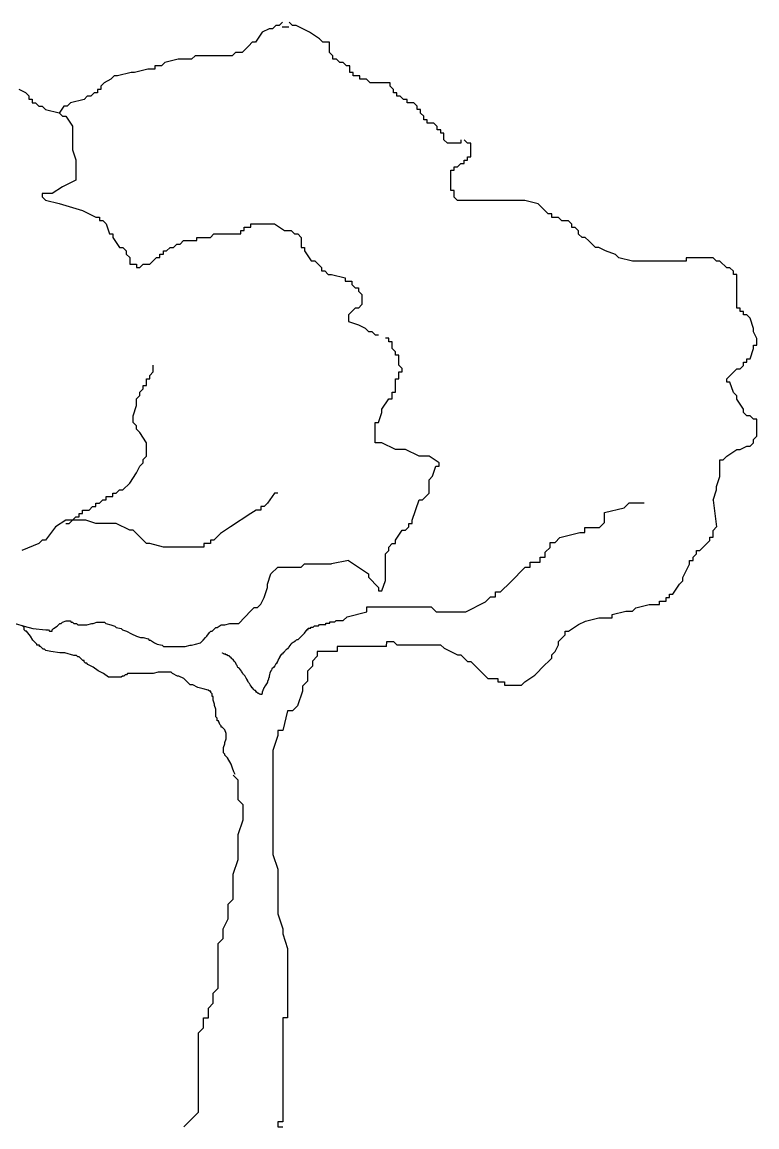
# Model space of a CAD drawing. Extents: x -2.31 to 3.75, y 0 to 4.83.
# Drawn here: x 0.533 to 3.751, y -0.002 to 4.835 of the extents above; entities that cross this region are included whole.
import ezdxf

# ---------------------------------------------------------------- set-up
doc = ezdxf.new("R2010")
doc.units = 0
doc.header["$MEASUREMENT"] = 0
doc.layers.add('P-ARVORE', color=2, linetype='CONTINUOUS')

msp = doc.modelspace()

# ---------------------------------------------------------------- linework, layer by layer
at = {"layer": 'P-ARVORE'}
for p, q in [((1.5849, 4.7906), (1.5553, 4.7464)), ((1.6145, 4.8054), (1.5849, 4.7906)), ((1.6293, 4.8054), (1.6145, 4.8054)), ((1.6437, 4.82), (1.6293, 4.8054)), ((1.6585, 4.82), (1.6437, 4.82)), ((1.6733, 4.8348), (1.6585, 4.82)), ((1.7007, 4.8131), (1.6711, 4.8131)), ((1.7176, 4.82), (1.7028, 4.8348)), ((1.7324, 4.82), (1.7176, 4.82)), ((1.7912, 4.7906), (1.7324, 4.82)), ((1.8356, 4.7612), (1.7912, 4.7906)), ((1.5405, 4.7464), (1.5261, 4.7316)), ((1.5553, 4.7464), (1.5405, 4.7464)), ((1.85, 4.7464), (1.8356, 4.7612)), ((1.8796, 4.7464), (1.85, 4.7464)), ((1.8796, 4.7022), (1.8796, 4.7464)), ((1.4669, 4.7022), (1.4521, 4.6873)), ((1.4965, 4.7022), (1.4669, 4.7022)), ((1.5113, 4.717), (1.4965, 4.7022)), ((1.5261, 4.7316), (1.5113, 4.717)), ((1.8944, 4.6873), (1.8796, 4.7022)), ((1.1575, 4.6579), (1.1427, 4.6434)), ((1.2166, 4.6728), (1.1575, 4.6579)), ((1.2754, 4.6728), (1.2166, 4.6728)), ((1.2902, 4.6873), (1.2754, 4.6728)), ((1.4521, 4.6873), (1.2902, 4.6873)), ((1.8944, 4.6728), (1.8944, 4.6873)), ((1.9091, 4.6728), (1.8944, 4.6728)), ((1.9239, 4.6579), (1.9091, 4.6728)), ((1.9387, 4.6579), (1.9239, 4.6579)), ((1.9535, 4.6434), (1.9387, 4.6579)), ((0.9364, 4.5992), (0.9216, 4.5843)), ((0.9512, 4.5992), (0.9364, 4.5992)), ((1.0103, 4.6137), (0.9512, 4.5992)), ((1.0247, 4.6137), (1.0103, 4.6137)), ((1.0839, 4.6285), (1.0247, 4.6137)), ((1.1135, 4.6285), (1.0839, 4.6285)), ((1.1135, 4.6434), (1.1135, 4.6285)), ((1.1427, 4.6434), (1.1135, 4.6434)), ((1.9679, 4.6434), (1.9535, 4.6434)), ((1.9679, 4.6137), (1.9679, 4.6434)), ((1.9827, 4.6137), (1.9679, 4.6137)), ((1.9827, 4.5992), (1.9827, 4.6137)), ((2.0123, 4.5992), (1.9827, 4.5992)), ((2.0123, 4.5843), (2.0123, 4.5992)), ((0.8924, 4.5695), (0.8776, 4.5549)), ((0.8776, 4.5549), (0.8776, 4.5401)), ((0.9216, 4.5843), (0.8924, 4.5695)), ((2.0419, 4.5843), (2.0123, 4.5843)), ((2.0567, 4.5695), (2.0419, 4.5843)), ((2.145, 4.5695), (2.0567, 4.5695)), ((2.145, 4.5549), (2.145, 4.5695)), ((2.1598, 4.5401), (2.145, 4.5549)), ((0.5177, 4.5409), (0.5469, 4.5261)), ((0.5469, 4.5261), (0.5617, 4.5115)), ((0.5617, 4.5115), (0.5617, 4.4967)), ((0.8184, 4.5107), (0.804, 4.4959)), ((0.8332, 4.5107), (0.8184, 4.5107)), ((0.848, 4.5253), (0.8332, 4.5107)), ((0.8628, 4.5253), (0.848, 4.5253)), ((0.8628, 4.5401), (0.8628, 4.5253)), ((0.8776, 4.5401), (0.8628, 4.5401)), ((2.1598, 4.5253), (2.1598, 4.5401)), ((2.1742, 4.5253), (2.1598, 4.5253)), ((2.1742, 4.5107), (2.1742, 4.5253)), ((2.189, 4.5107), (2.1742, 4.5107)), ((2.2038, 4.4959), (2.189, 4.5107)), ((0.5617, 4.4967), (0.5765, 4.4967)), ((0.5765, 4.4967), (0.5765, 4.4819)), ((0.5765, 4.4819), (0.5913, 4.4819)), ((0.5913, 4.4819), (0.606, 4.4673)), ((0.606, 4.4673), (0.6208, 4.4673)), ((0.6208, 4.4673), (0.6352, 4.4525)), ((0.6352, 4.4525), (0.6944, 4.4376)), ((0.7153, 4.4665), (0.6955, 4.4366)), ((0.7301, 4.4665), (0.7153, 4.4665)), ((0.7448, 4.481), (0.7301, 4.4665)), ((0.804, 4.4959), (0.7448, 4.481)), ((2.2186, 4.4959), (2.2038, 4.4959)), ((2.2186, 4.481), (2.2186, 4.4959)), ((2.2482, 4.481), (2.2186, 4.481)), ((2.263, 4.4665), (2.2482, 4.481)), ((2.263, 4.4517), (2.263, 4.4665)), ((2.2774, 4.4517), (2.263, 4.4517)), ((2.2774, 4.4368), (2.2774, 4.4517)), ((0.6944, 4.4376), (0.7092, 4.4231)), ((0.7092, 4.4231), (0.724, 4.4231)), ((0.724, 4.4231), (0.7532, 4.3789)), ((2.2922, 4.4223), (2.2774, 4.4368)), ((2.2922, 4.4074), (2.2922, 4.4223)), ((2.307, 4.4074), (2.2922, 4.4074)), ((2.307, 4.3926), (2.307, 4.4074)), ((0.7532, 4.3789), (0.7532, 4.2756)), ((2.3366, 4.3926), (2.307, 4.3926)), ((2.3514, 4.378), (2.3366, 4.3926)), ((2.3514, 4.3632), (2.3514, 4.378)), ((2.3661, 4.3632), (2.3514, 4.3632)), ((2.3661, 4.3484), (2.3661, 4.3632)), ((2.3806, 4.3484), (2.3661, 4.3484)), ((2.3806, 4.319), (2.3806, 4.3484)), ((2.3953, 4.3044), (2.3806, 4.319)), ((2.4545, 4.319), (2.4545, 4.3044)), ((2.4837, 4.3044), (2.4693, 4.319)), ((0.7532, 4.2756), (0.768, 4.2314)), ((2.4545, 4.3044), (2.3953, 4.3044)), ((2.4985, 4.3044), (2.4837, 4.3044)), ((2.4985, 4.2454), (2.4985, 4.3044)), ((0.768, 4.2314), (0.768, 4.1429)), ((2.4397, 4.2012), (2.4545, 4.216)), ((2.4545, 4.216), (2.4693, 4.216)), ((2.4693, 4.2305), (2.4837, 4.2305)), ((2.4693, 4.216), (2.4693, 4.2305)), ((2.4837, 4.2454), (2.4985, 4.2454)), ((2.4837, 4.2305), (2.4837, 4.2454)), ((2.4101, 4.1863), (2.4249, 4.1863)), ((2.4101, 4.0979), (2.4101, 4.1863)), ((2.4249, 4.2012), (2.4397, 4.2012)), ((2.4249, 4.1863), (2.4249, 4.2012)), ((0.7092, 4.1135), (0.6648, 4.0841)), ((0.768, 4.1429), (0.7092, 4.1135)), ((0.6648, 4.0841), (0.6208, 4.0841)), ((0.6208, 4.0841), (0.6208, 4.0693)), ((0.6208, 4.0693), (0.6352, 4.0545)), ((2.4249, 4.0979), (2.4101, 4.0979)), ((2.4249, 4.0685), (2.4249, 4.0979)), ((2.4397, 4.0537), (2.4249, 4.0685)), ((0.6352, 4.0545), (0.6944, 4.0399)), ((0.6944, 4.0399), (0.7976, 4.0103)), ((2.7344, 4.0537), (2.4397, 4.0537)), ((2.7932, 4.0391), (2.7344, 4.0537)), ((2.7932, 4.0391), (2.8375, 3.9949)), ((0.7976, 4.0103), (0.8563, 3.9809)), ((0.8563, 3.9809), (0.8711, 3.9809)), ((0.8711, 3.9809), (0.8711, 3.966)), ((2.8523, 3.9949), (2.8375, 3.9949)), ((2.8523, 3.98), (2.8523, 3.9949)), ((2.8819, 3.98), (2.8523, 3.98)), ((2.8963, 3.9652), (2.8819, 3.98)), ((0.8711, 3.966), (0.8859, 3.966)), ((0.8859, 3.966), (0.9007, 3.9515)), ((0.9007, 3.9515), (0.9155, 3.9073)), ((1.4901, 3.9073), (1.4901, 3.9218)), ((1.4901, 3.9218), (1.5049, 3.9218)), ((1.5049, 3.9218), (1.5049, 3.9366)), ((1.5049, 3.9366), (1.5344, 3.9366)), ((1.5344, 3.9366), (1.5344, 3.9515)), ((1.5344, 3.9515), (1.6376, 3.9515)), ((1.6376, 3.9515), (1.6816, 3.9218)), ((1.6816, 3.9218), (1.7112, 3.9218)), ((1.7112, 3.9218), (1.726, 3.9073)), ((2.9259, 3.9652), (2.8963, 3.9652)), ((2.9407, 3.9507), (2.9259, 3.9652)), ((2.9407, 3.9358), (2.9407, 3.9507)), ((2.9555, 3.9358), (2.9407, 3.9358)), ((2.9703, 3.9213), (2.9555, 3.9358)), ((2.9703, 3.9064), (2.9703, 3.9213)), ((0.9155, 3.9073), (0.9303, 3.9073)), ((0.9303, 3.9073), (0.9303, 3.8924)), ((0.9303, 3.8924), (0.9595, 3.8482)), ((1.225, 3.863), (1.2398, 3.8779)), ((1.2398, 3.8779), (1.2986, 3.8779)), ((1.2986, 3.8779), (1.2986, 3.8924)), ((1.2986, 3.8924), (1.3577, 3.8924)), ((1.3577, 3.8924), (1.3721, 3.9073)), ((1.3721, 3.9073), (1.4901, 3.9073)), ((1.726, 3.9073), (1.7408, 3.9073)), ((1.7408, 3.9073), (1.7555, 3.8924)), ((1.7555, 3.8924), (1.7555, 3.8482)), ((2.9851, 3.8916), (2.9703, 3.9064)), ((2.9995, 3.8916), (2.9851, 3.8916)), ((3.0143, 3.877), (2.9995, 3.8916)), ((3.0439, 3.8474), (3.0143, 3.877)), ((0.9595, 3.8482), (0.9743, 3.8482)), ((0.9743, 3.8482), (0.9891, 3.8336)), ((0.9891, 3.8336), (0.9891, 3.8188)), ((1.1514, 3.8188), (1.1514, 3.8336)), ((1.1514, 3.8336), (1.1658, 3.8336)), ((1.1658, 3.8336), (1.1806, 3.8482)), ((1.1806, 3.8482), (1.1954, 3.8482)), ((1.1954, 3.8482), (1.2102, 3.863)), ((1.2102, 3.863), (1.225, 3.863)), ((1.7555, 3.8482), (1.7703, 3.8482)), ((1.7703, 3.8482), (1.7703, 3.8336)), ((1.7703, 3.8336), (1.7995, 3.7894)), ((3.0587, 3.8474), (3.0439, 3.8474)), ((3.0882, 3.8328), (3.0587, 3.8474)), ((3.1322, 3.818), (3.0882, 3.8328)), ((0.9891, 3.8188), (1.0039, 3.804)), ((1.0039, 3.804), (1.0039, 3.7746)), ((1.0039, 3.7746), (1.0335, 3.7746)), ((1.0335, 3.7746), (1.0335, 3.7598)), ((1.0482, 3.7598), (1.0627, 3.7746)), ((1.0627, 3.7746), (1.0922, 3.7746)), ((1.0922, 3.7746), (1.107, 3.7894)), ((1.107, 3.7894), (1.1218, 3.804)), ((1.1218, 3.804), (1.1366, 3.804)), ((1.1366, 3.804), (1.1366, 3.8188)), ((1.1366, 3.8188), (1.1514, 3.8188)), ((1.7995, 3.7894), (1.8143, 3.7894)), ((1.8143, 3.7894), (1.8439, 3.7598)), ((3.147, 3.8031), (3.1322, 3.818)), ((3.2058, 3.7886), (3.147, 3.8031)), ((3.4417, 3.7886), (3.2058, 3.7886)), ((3.4417, 3.8031), (3.4417, 3.7886)), ((3.5596, 3.8031), (3.4417, 3.8031)), ((3.5744, 3.7886), (3.5596, 3.8031)), ((3.5892, 3.7886), (3.5744, 3.7886)), ((3.6188, 3.7589), (3.5892, 3.7886)), ((1.0335, 3.7598), (1.0482, 3.7598)), ((1.8439, 3.7598), (1.8439, 3.7452)), ((1.8439, 3.7452), (1.8587, 3.7452)), ((1.8587, 3.7452), (1.8735, 3.7304)), ((1.8735, 3.7304), (1.8879, 3.7304)), ((1.8879, 3.7304), (1.9471, 3.7155)), ((3.6332, 3.7589), (3.6188, 3.7589)), ((3.648, 3.7444), (3.6332, 3.7589)), ((3.648, 3.7295), (3.648, 3.7444)), ((3.6628, 3.7295), (3.648, 3.7295)), ((3.6628, 3.5823), (3.6628, 3.7295)), ((1.9471, 3.7155), (1.9471, 3.701)), ((1.9471, 3.701), (1.9767, 3.701)), ((1.9767, 3.701), (1.9767, 3.6861)), ((1.9767, 3.6861), (1.9911, 3.6713)), ((1.9911, 3.6713), (2.0059, 3.6713)), ((2.0059, 3.6713), (2.0059, 3.6567)), ((2.0059, 3.6567), (2.0206, 3.6419)), ((2.0206, 3.6419), (2.0206, 3.5977)), ((1.9911, 3.5829), (1.9767, 3.5683)), ((2.0059, 3.5829), (1.9911, 3.5829)), ((2.0206, 3.5977), (2.0059, 3.5829)), ((3.6776, 3.5823), (3.6628, 3.5823)), ((3.6776, 3.5675), (3.6776, 3.5823)), ((1.9767, 3.5683), (1.9619, 3.5535)), ((1.9619, 3.5535), (1.9619, 3.5241)), ((3.6924, 3.5675), (3.6776, 3.5675)), ((3.6924, 3.5526), (3.6924, 3.5675)), ((3.7072, 3.5526), (3.6924, 3.5526)), ((3.722, 3.5381), (3.7072, 3.5526)), ((3.7364, 3.4939), (3.722, 3.5381)), ((1.9619, 3.5241), (2.0059, 3.5092)), ((2.0059, 3.5092), (2.0354, 3.4947)), ((2.0354, 3.4947), (2.0502, 3.4799)), ((3.7364, 3.479), (3.7364, 3.4939)), ((2.0502, 3.4799), (2.065, 3.4799)), ((2.065, 3.4799), (2.0798, 3.465)), ((2.0798, 3.465), (2.0942, 3.465)), ((2.1386, 3.4505), (2.1238, 3.4505)), ((2.1386, 3.4356), (2.1386, 3.4505)), ((2.1534, 3.4356), (2.1386, 3.4356)), ((2.1534, 3.4062), (2.1534, 3.4356)), ((3.7512, 3.4496), (3.7364, 3.479)), ((3.7512, 3.42), (3.7512, 3.4496)), ((2.1682, 3.3914), (2.1534, 3.4062)), ((2.1682, 3.3766), (2.1682, 3.3914)), ((3.722, 3.3612), (3.7364, 3.4054)), ((3.7364, 3.42), (3.7512, 3.42)), ((3.7364, 3.4054), (3.7364, 3.42)), ((2.183, 3.3766), (2.1682, 3.3766)), ((2.183, 3.3324), (2.183, 3.3766)), ((3.6924, 3.3464), (3.7072, 3.3464)), ((3.6924, 3.3315), (3.6924, 3.3464)), ((3.7072, 3.3612), (3.722, 3.3612)), ((3.7072, 3.3464), (3.7072, 3.3612)), ((1.0922, 3.2881), (1.107, 3.303)), ((1.107, 3.303), (1.107, 3.3324)), ((2.1974, 3.3178), (2.183, 3.3324)), ((2.183, 3.2736), (2.183, 3.303)), ((2.183, 3.303), (2.1974, 3.303)), ((2.1974, 3.303), (2.1974, 3.3178)), ((3.6188, 3.2728), (3.6628, 3.317)), ((3.6628, 3.317), (3.6776, 3.317)), ((3.6776, 3.317), (3.6924, 3.3315)), ((1.0627, 3.2294), (1.0627, 3.2439)), ((1.0627, 3.2439), (1.0774, 3.2439)), ((1.0774, 3.2439), (1.0774, 3.2736)), ((1.0774, 3.2736), (1.0922, 3.2736)), ((1.0922, 3.2736), (1.0922, 3.2881)), ((2.1682, 3.2145), (2.1682, 3.2736)), ((2.1682, 3.2736), (2.183, 3.2736)), ((3.6188, 3.2579), (3.6188, 3.2728)), ((3.6332, 3.2579), (3.6188, 3.2579)), ((3.648, 3.2137), (3.6332, 3.2579)), ((1.0335, 3.1851), (1.0482, 3.1997)), ((1.0482, 3.2145), (1.0627, 3.2294)), ((1.0482, 3.1997), (1.0482, 3.2145)), ((2.1534, 3.1851), (2.1534, 3.2145)), ((2.1534, 3.2145), (2.1682, 3.2145)), ((3.6628, 3.1991), (3.648, 3.2137)), ((3.6628, 3.1843), (3.6628, 3.1991)), ((1.0187, 3.1115), (1.0335, 3.1557)), ((1.0335, 3.1557), (1.0335, 3.1851)), ((2.109, 3.1409), (2.1386, 3.1851)), ((2.1386, 3.1851), (2.1534, 3.1851)), ((3.6924, 3.1401), (3.6628, 3.1843)), ((1.0187, 3.0819), (1.0187, 3.1115)), ((2.0942, 3.0819), (2.109, 3.1261)), ((2.109, 3.1261), (2.109, 3.1409)), ((3.6924, 3.1253), (3.6924, 3.1401)), ((3.7072, 3.1107), (3.6924, 3.1253)), ((3.722, 3.1107), (3.7072, 3.1107)), ((3.7364, 3.0959), (3.722, 3.1107)), ((3.7512, 3.0959), (3.7364, 3.0959)), ((3.7512, 3.0222), (3.7512, 3.0959)), ((1.0335, 3.0673), (1.0187, 3.0819)), ((1.0335, 3.0525), (1.0335, 3.0673)), ((1.0482, 3.0376), (1.0335, 3.0525)), ((2.0798, 2.9934), (2.0798, 3.0819)), ((2.0798, 3.0819), (2.0942, 3.0819)), ((1.0774, 2.9934), (1.0482, 3.0376)), ((3.7364, 3.0074), (3.7512, 3.0222)), ((3.7364, 2.9926), (3.7364, 3.0074)), ((1.0774, 2.9346), (1.0774, 2.9934)), ((2.109, 2.9934), (2.0798, 2.9934)), ((2.1682, 2.964), (2.109, 2.9934)), ((2.2122, 2.964), (2.1682, 2.964)), ((2.2713, 2.9346), (2.2122, 2.964)), ((3.6188, 2.9338), (3.6628, 2.9632)), ((3.6628, 2.9632), (3.6776, 2.9632)), ((3.6776, 2.9632), (3.7072, 2.978)), ((3.7072, 2.978), (3.722, 2.978)), ((3.722, 2.978), (3.7364, 2.9926)), ((1.0482, 2.8904), (1.0627, 2.905)), ((1.0627, 2.9198), (1.0774, 2.9346)), ((1.0627, 2.905), (1.0627, 2.9198)), ((2.3153, 2.9346), (2.2713, 2.9346)), ((2.3597, 2.905), (2.3153, 2.9346)), ((2.3597, 2.8904), (2.3597, 2.905)), ((3.5892, 2.919), (3.604, 2.919)), ((3.5892, 2.8454), (3.5892, 2.919)), ((3.604, 2.919), (3.6188, 2.9338)), ((1.0039, 2.8168), (1.0335, 2.8607)), ((1.0335, 2.8607), (1.0482, 2.8904)), ((2.3301, 2.8462), (2.3449, 2.8904)), ((2.3449, 2.8904), (2.3597, 2.8904)), ((0.9743, 2.7871), (1.0039, 2.8168)), ((2.3153, 2.8313), (2.3301, 2.8462)), ((2.3153, 2.7726), (2.3153, 2.8313)), ((3.5744, 2.8011), (3.5892, 2.8454)), ((0.9007, 2.7429), (0.9007, 2.7577)), ((0.9007, 2.7577), (0.9303, 2.7577)), ((0.9303, 2.7577), (0.9303, 2.7726)), ((0.9303, 2.7726), (0.9447, 2.7726)), ((0.9447, 2.7726), (0.9595, 2.7871)), ((0.9595, 2.7871), (0.9743, 2.7871)), ((1.6376, 2.7726), (1.608, 2.7283)), ((1.6524, 2.7726), (1.6376, 2.7726)), ((2.2861, 2.7429), (2.3005, 2.7577)), ((2.3005, 2.7577), (2.3153, 2.7726)), ((3.5596, 2.7421), (3.5744, 2.7863)), ((3.5744, 2.7863), (3.5744, 2.8011)), ((0.8271, 2.6987), (0.8416, 2.7135)), ((0.8416, 2.7135), (0.8563, 2.7135)), ((0.8563, 2.7135), (0.8563, 2.7283)), ((0.8563, 2.7283), (0.8711, 2.7283)), ((0.8711, 2.7283), (0.8859, 2.7429)), ((0.8859, 2.7429), (0.9007, 2.7429)), ((1.5932, 2.7135), (1.5784, 2.7135)), ((1.5784, 2.7135), (1.5784, 2.6987)), ((1.608, 2.7283), (1.5932, 2.7135)), ((2.2417, 2.6545), (2.2713, 2.7429)), ((2.2713, 2.7429), (2.2861, 2.7429)), ((3.0837, 2.6871), (3.1702, 2.7088)), ((3.1702, 2.7088), (3.1921, 2.7303)), ((3.1921, 2.7303), (3.257, 2.7303)), ((3.5596, 2.7421), (3.5744, 2.6244)), ((0.7532, 2.6545), (0.768, 2.6693)), ((0.768, 2.6693), (0.7828, 2.6693)), ((0.7828, 2.6693), (0.7828, 2.6841)), ((0.7828, 2.6841), (0.7976, 2.6841)), ((0.7976, 2.6841), (0.7976, 2.6987)), ((0.7976, 2.6987), (0.8271, 2.6987)), ((1.5344, 2.6841), (1.4461, 2.6251)), ((1.5573, 2.6987), (1.5344, 2.6841)), ((1.5784, 2.6987), (1.5573, 2.6987)), ((3.0837, 2.6437), (3.0837, 2.6871)), ((0.6796, 2.6251), (0.6352, 2.566)), ((0.724, 2.6545), (0.6796, 2.6251)), ((0.8124, 2.6545), (0.724, 2.6545)), ((0.724, 2.6399), (0.7384, 2.6399)), ((0.7384, 2.6399), (0.7532, 2.6545)), ((0.8563, 2.6399), (0.8124, 2.6545)), ((0.9447, 2.6399), (0.8563, 2.6399)), ((1.0039, 2.6102), (0.9447, 2.6399)), ((1.4461, 2.6251), (1.4017, 2.5957)), ((2.2122, 2.6102), (2.227, 2.6251)), ((2.227, 2.6251), (2.227, 2.6399)), ((2.227, 2.6399), (2.2417, 2.6399)), ((2.2417, 2.6399), (2.2417, 2.6545)), ((2.9968, 2.6003), (2.9968, 2.622)), ((2.9968, 2.622), (3.0621, 2.622)), ((3.0621, 2.622), (3.0837, 2.6437)), ((3.5597, 2.6096), (3.5744, 2.6244)), ((0.6208, 2.566), (0.606, 2.5515)), ((0.6352, 2.566), (0.6208, 2.566)), ((1.0187, 2.6102), (1.0039, 2.6102)), ((1.0627, 2.566), (1.0187, 2.6102)), ((1.0774, 2.5515), (1.0627, 2.566)), ((1.3721, 2.566), (1.3577, 2.566)), ((1.3577, 2.566), (1.3577, 2.5515)), ((1.4017, 2.5957), (1.3721, 2.566)), ((2.1682, 2.566), (2.1974, 2.6102)), ((2.1682, 2.5515), (2.1682, 2.566)), ((2.1974, 2.6102), (2.2122, 2.6102)), ((2.8668, 2.5569), (2.8884, 2.5786)), ((2.8884, 2.5786), (2.9752, 2.6003)), ((2.9752, 2.6003), (2.9968, 2.6003)), ((3.5007, 2.5212), (3.5448, 2.5654)), ((3.5448, 2.5801), (3.5597, 2.5801)), ((3.5448, 2.5654), (3.5448, 2.5801)), ((3.5597, 2.5801), (3.5597, 2.6096)), ((0.606, 2.5515), (0.5321, 2.5218)), ((1.0922, 2.5515), (1.0774, 2.5515)), ((1.1514, 2.5366), (1.0922, 2.5515)), ((1.3281, 2.5366), (1.1514, 2.5366)), ((1.3577, 2.5515), (1.3281, 2.5515)), ((1.3281, 2.5515), (1.3281, 2.5366)), ((2.1238, 2.5072), (2.1386, 2.5218)), ((2.1386, 2.5366), (2.1534, 2.5515)), ((2.1386, 2.5218), (2.1386, 2.5366)), ((2.1534, 2.5515), (2.1682, 2.5515)), ((2.8235, 2.5136), (2.8451, 2.5352)), ((2.8451, 2.5352), (2.8451, 2.5569)), ((2.8451, 2.5569), (2.8668, 2.5569)), ((3.486, 2.5212), (3.5007, 2.5212)), ((3.486, 2.5064), (3.486, 2.5212)), ((1.9619, 2.4776), (1.8879, 2.463)), ((1.9619, 2.4776), (2.0502, 2.4188)), ((2.1238, 2.3894), (2.1238, 2.5072)), ((2.7583, 2.4485), (2.7583, 2.4702)), ((2.7583, 2.4702), (2.8015, 2.4702)), ((2.8015, 2.4702), (2.8015, 2.4919)), ((2.8015, 2.4919), (2.8235, 2.4919)), ((2.8235, 2.4919), (2.8235, 2.5136)), ((3.4564, 2.4769), (3.4713, 2.4769)), ((3.4564, 2.4622), (3.4564, 2.4769)), ((3.4713, 2.4917), (3.486, 2.5064)), ((3.4713, 2.4769), (3.4713, 2.4917)), ((1.608, 2.3747), (1.6227, 2.4188)), ((1.6227, 2.4188), (1.6521, 2.4483)), ((1.6521, 2.4483), (1.7554, 2.4483)), ((1.7554, 2.4483), (1.7701, 2.463)), ((1.7701, 2.463), (1.8879, 2.463)), ((2.0502, 2.4188), (2.0502, 2.404)), ((2.6714, 2.3834), (2.7367, 2.4485)), ((2.7367, 2.4485), (2.7583, 2.4485)), ((3.427, 2.4034), (3.4564, 2.4622)), ((1.608, 2.36), (1.608, 2.3747)), ((2.0502, 2.404), (2.0942, 2.3597)), ((2.109, 2.3452), (2.1238, 2.3894)), ((2.6282, 2.34), (2.6714, 2.3834)), ((3.3827, 2.3297), (3.4123, 2.3739)), ((3.4123, 2.3739), (3.427, 2.3886)), ((3.427, 2.3886), (3.427, 2.4034)), ((1.5933, 2.3158), (1.608, 2.36)), ((2.0942, 2.3597), (2.0942, 2.3452)), ((2.0942, 2.3452), (2.109, 2.3452)), ((2.6066, 2.3183), (2.6066, 2.34)), ((2.6066, 2.34), (2.6282, 2.34)), ((3.368, 2.3297), (3.3827, 2.3297)), ((3.368, 2.3149), (3.368, 2.3297)), ((1.5637, 2.2715), (1.5784, 2.2863)), ((1.5784, 2.2863), (1.5933, 2.3158)), ((2.0426, 2.2532), (2.0426, 2.2749)), ((2.0426, 2.2749), (2.3244, 2.2749)), ((2.3244, 2.2749), (2.3464, 2.2532)), ((2.4765, 2.2532), (2.563, 2.2966)), ((2.563, 2.2966), (2.585, 2.3183)), ((2.585, 2.3183), (2.6066, 2.3183)), ((3.2206, 2.2707), (3.2796, 2.2854)), ((3.2796, 2.2854), (3.3239, 2.2854)), ((3.3239, 2.3002), (3.3533, 2.3002)), ((3.3239, 2.2854), (3.3239, 2.3002)), ((3.3533, 2.3149), (3.368, 2.3149)), ((3.3533, 2.3002), (3.3533, 2.3149)), ((1.5343, 2.2568), (1.4821, 2.2018)), ((1.5343, 2.2568), (1.549, 2.2715)), ((1.549, 2.2715), (1.5637, 2.2715)), ((1.9383, 2.2142), (1.9558, 2.2317)), ((1.9558, 2.2317), (2.0426, 2.2532)), ((2.3464, 2.2532), (2.4765, 2.2532)), ((2.9997, 2.2117), (3.0585, 2.2264)), ((3.0585, 2.2264), (3.1175, 2.2264)), ((3.1175, 2.2412), (3.1765, 2.2559)), ((3.1175, 2.2264), (3.1175, 2.2412)), ((3.1765, 2.2559), (3.2059, 2.2559)), ((3.2059, 2.2559), (3.2206, 2.2707)), ((0.5017, 2.2018), (0.5412, 2.1905)), ((0.5412, 2.1848), (0.5333, 2.1928)), ((0.5412, 2.1905), (0.5803, 2.1793)), ((0.5412, 2.1738), (0.5412, 2.1848)), ((0.5803, 2.1793), (0.6364, 2.1738)), ((0.6644, 2.1738), (0.6701, 2.1793)), ((0.6701, 2.1793), (0.6868, 2.1905)), ((0.6868, 2.1905), (0.6925, 2.196)), ((0.6925, 2.196), (0.6978, 2.2018)), ((0.6978, 2.2018), (0.7035, 2.2018)), ((0.7035, 2.2018), (0.7092, 2.2073)), ((0.7092, 2.2073), (0.7259, 2.2128)), ((0.7259, 2.2128), (0.743, 2.2128)), ((0.743, 2.2128), (0.7483, 2.2073)), ((0.7483, 2.2073), (0.7539, 2.2073)), ((0.7539, 2.2073), (0.7596, 2.2018)), ((0.7596, 2.2018), (0.7706, 2.2018)), ((0.7706, 2.2018), (0.7763, 2.196)), ((0.7763, 2.196), (0.8158, 2.196)), ((0.8158, 2.196), (0.8381, 2.2018)), ((0.8381, 2.2018), (0.8438, 2.2018)), ((0.8438, 2.2018), (0.8605, 2.2073)), ((0.8605, 2.2073), (0.8939, 2.2073)), ((0.8939, 2.2073), (0.8996, 2.2018)), ((0.8996, 2.2018), (0.922, 2.196)), ((0.922, 2.196), (0.939, 2.1905)), ((0.939, 2.1905), (0.9443, 2.1848)), ((0.9443, 2.1848), (0.9667, 2.1793)), ((0.9667, 2.1793), (0.9724, 2.1738)), ((1.3645, 2.168), (1.3816, 2.1848)), ((1.3816, 2.1848), (1.3869, 2.1848)), ((1.3869, 2.1848), (1.404, 2.196)), ((1.404, 2.196), (1.4207, 2.196)), ((1.4207, 2.196), (1.443, 2.2018)), ((1.443, 2.2018), (1.4821, 2.2018)), ((1.7859, 2.1754), (1.7859, 2.1809)), ((1.7859, 2.1809), (1.7973, 2.1809)), ((1.7973, 2.1809), (1.7973, 2.1864)), ((1.7973, 2.1864), (1.8083, 2.1864)), ((1.8083, 2.1864), (1.8136, 2.1919)), ((1.8136, 2.1919), (1.8303, 2.1919)), ((1.8303, 2.1919), (1.8359, 2.1974)), ((1.8359, 2.1974), (1.8633, 2.1974)), ((1.8633, 2.1974), (1.8633, 2.2029)), ((1.8633, 2.2029), (1.8799, 2.2029)), ((1.8799, 2.2029), (1.8799, 2.2087)), ((1.8799, 2.2087), (1.9019, 2.2087)), ((1.9019, 2.2087), (1.9076, 2.2142)), ((1.9076, 2.2142), (1.9383, 2.2142)), ((2.926, 2.1675), (2.9701, 2.197)), ((2.9701, 2.197), (2.9997, 2.2117)), ((0.5469, 2.168), (0.5412, 2.1738)), ((0.5522, 2.168), (0.5469, 2.168)), ((0.5693, 2.1458), (0.5522, 2.168)), ((0.5803, 2.1287), (0.5693, 2.1458)), ((0.5973, 2.112), (0.5803, 2.1287)), ((0.6364, 2.1738), (0.6478, 2.1738)), ((0.6478, 2.1738), (0.6531, 2.168)), ((0.6531, 2.168), (0.6644, 2.168)), ((0.6644, 2.168), (0.6644, 2.1738)), ((0.9724, 2.1738), (0.9895, 2.168)), ((0.9895, 2.168), (1.0118, 2.1567)), ((1.0118, 2.1567), (1.0342, 2.1458)), ((1.0342, 2.1458), (1.0509, 2.14)), ((1.0509, 2.14), (1.0623, 2.14)), ((1.0623, 2.14), (1.0847, 2.1345)), ((1.0847, 2.1345), (1.09, 2.1287)), ((1.09, 2.1287), (1.0957, 2.1287)), ((1.0957, 2.1287), (1.1127, 2.1177)), ((1.3141, 2.1177), (1.3255, 2.1287)), ((1.3255, 2.1287), (1.3365, 2.14)), ((1.3365, 2.14), (1.3422, 2.1458)), ((1.3422, 2.1458), (1.3535, 2.1625)), ((1.3535, 2.1625), (1.3589, 2.168)), ((1.3589, 2.168), (1.3645, 2.168)), ((1.7329, 2.1288), (1.7267, 2.1223)), ((1.7353, 2.1288), (1.7329, 2.1288)), ((1.7362, 2.1312), (1.7419, 2.1312)), ((1.7419, 2.1312), (1.7586, 2.1477)), ((1.7586, 2.1477), (1.7639, 2.1532)), ((1.7639, 2.1532), (1.7696, 2.1589)), ((1.7696, 2.1589), (1.7806, 2.1754)), ((1.7806, 2.1754), (1.7859, 2.1754)), ((2.8817, 2.1234), (2.8964, 2.138)), ((2.8964, 2.138), (2.9113, 2.1527)), ((2.9113, 2.1675), (2.926, 2.1675)), ((2.9113, 2.1527), (2.9113, 2.1675)), ((0.5973, 2.1065), (0.5973, 2.112)), ((0.6083, 2.1065), (0.5973, 2.1065)), ((0.6083, 2.101), (0.6083, 2.1065)), ((0.614, 2.101), (0.6083, 2.101)), ((0.6197, 2.0952), (0.614, 2.101)), ((0.625, 2.0897), (0.6197, 2.0952)), ((0.6307, 2.0897), (0.625, 2.0897)), ((0.6364, 2.084), (0.6307, 2.0897)), ((0.6588, 2.0785), (0.6364, 2.084)), ((1.1127, 2.1177), (1.1237, 2.112)), ((1.1237, 2.112), (1.1461, 2.1065)), ((1.1461, 2.1065), (1.1518, 2.101)), ((1.1518, 2.101), (1.247, 2.101)), ((1.247, 2.101), (1.2693, 2.1065)), ((1.2693, 2.1065), (1.275, 2.1065)), ((1.275, 2.1065), (1.2917, 2.112)), ((1.2917, 2.112), (1.3141, 2.1177)), ((1.6864, 2.0841), (1.6802, 2.0776)), ((1.6883, 2.086), (1.6864, 2.0841)), ((1.6906, 2.0883), (1.6883, 2.086)), ((1.6926, 2.0883), (1.6906, 2.0883)), ((1.6949, 2.0905), (1.6926, 2.0905)), ((1.6926, 2.0905), (1.6926, 2.0883)), ((1.6992, 2.0967), (1.6949, 2.0905)), ((1.7011, 2.099), (1.6992, 2.0967)), ((1.7054, 2.1051), (1.7011, 2.099)), ((1.7097, 2.1116), (1.7054, 2.1051)), ((1.712, 2.1139), (1.7097, 2.1116)), ((1.7139, 2.1158), (1.712, 2.1139)), ((1.7163, 2.1158), (1.7139, 2.1158)), ((1.7182, 2.1181), (1.7163, 2.1158)), ((1.7201, 2.1181), (1.7182, 2.1181)), ((1.7225, 2.12), (1.7201, 2.1181)), ((1.7244, 2.1223), (1.7225, 2.12)), ((1.7267, 2.1223), (1.7244, 2.1223)), ((2.1295, 2.1015), (1.9126, 2.1015)), ((1.9126, 2.1015), (1.9126, 2.0798)), ((2.1295, 2.1015), (2.1302, 2.1234)), ((2.1302, 2.1234), (2.1596, 2.1234)), ((2.1596, 2.1234), (2.1743, 2.1087)), ((2.1743, 2.1087), (2.366, 2.1087)), ((2.366, 2.1087), (2.3807, 2.0939)), ((2.3807, 2.0939), (2.4397, 2.0644)), ((2.867, 2.0792), (2.8817, 2.1087)), ((2.8817, 2.1087), (2.8817, 2.1234)), ((0.6978, 2.073), (0.6588, 2.0785)), ((0.7206, 2.073), (0.6978, 2.073)), ((0.7596, 2.0617), (0.7206, 2.073)), ((0.7706, 2.0617), (0.7596, 2.0617)), ((0.7763, 2.0559), (0.7706, 2.0617)), ((0.782, 2.0559), (0.7763, 2.0559)), ((0.7934, 2.045), (0.782, 2.0559)), ((0.7987, 2.0392), (0.7934, 2.045)), ((0.8044, 2.0392), (0.7987, 2.0392)), ((0.8044, 2.0337), (0.8044, 2.0392)), ((0.8101, 2.0279), (0.8044, 2.0337)), ((1.41, 2.0714), (1.41, 2.0734)), ((1.4124, 2.0714), (1.41, 2.0714)), ((1.4143, 2.0692), (1.4124, 2.0714)), ((1.4166, 2.0692), (1.4143, 2.0692)), ((1.4186, 2.0669), (1.4166, 2.0692)), ((1.4252, 2.0669), (1.4186, 2.0669)), ((1.4252, 2.0649), (1.4252, 2.0669)), ((1.4294, 2.0649), (1.4252, 2.0649)), ((1.4314, 2.0627), (1.4294, 2.0649)), ((1.4337, 2.0627), (1.4314, 2.0627)), ((1.4337, 2.0607), (1.4337, 2.0627)), ((1.438, 2.0607), (1.4337, 2.0607)), ((1.4422, 2.0585), (1.438, 2.0607)), ((1.4422, 2.0565), (1.4422, 2.0585)), ((1.4485, 2.052), (1.4422, 2.0565)), ((1.4504, 2.05), (1.4485, 2.052)), ((1.4504, 2.0478), (1.4504, 2.05)), ((1.4527, 2.0478), (1.4504, 2.0478)), ((1.4527, 2.0458), (1.4527, 2.0478)), ((1.4547, 2.0458), (1.4527, 2.0458)), ((1.457, 2.0436), (1.4547, 2.0458)), ((1.4613, 2.0374), (1.457, 2.0436)), ((1.4632, 2.0352), (1.4613, 2.0374)), ((1.4675, 2.0309), (1.4632, 2.0352)), ((1.6503, 2.0329), (1.646, 2.0245)), ((1.6522, 2.0374), (1.6503, 2.0352)), ((1.6503, 2.0352), (1.6503, 2.0329)), ((1.6545, 2.0436), (1.6522, 2.0374)), ((1.6588, 2.05), (1.6545, 2.0436)), ((1.6631, 2.0585), (1.6588, 2.052)), ((1.6588, 2.052), (1.6588, 2.05)), ((1.6693, 2.0669), (1.6631, 2.0607)), ((1.6631, 2.0607), (1.6631, 2.0585)), ((1.6716, 2.0669), (1.6693, 2.0669)), ((1.6759, 2.0734), (1.6716, 2.0669)), ((1.6802, 2.0756), (1.6759, 2.0734)), ((1.6802, 2.0776), (1.6802, 2.0756)), ((1.8257, 2.0581), (1.8041, 2.0364)), ((1.8041, 2.0364), (1.8041, 2.0147)), ((1.9126, 2.0798), (1.8257, 2.0798)), ((1.8257, 2.0798), (1.8257, 2.0581)), ((2.4397, 2.0644), (2.4544, 2.0644)), ((2.4544, 2.0644), (2.4838, 2.0349)), ((2.4838, 2.0349), (2.4985, 2.0349)), ((2.4985, 2.0349), (2.5134, 2.0202)), ((2.8227, 2.0202), (2.8376, 2.0349)), ((2.8376, 2.0349), (2.8523, 2.0497)), ((2.8523, 2.0644), (2.867, 2.0792)), ((2.8523, 2.0497), (2.8523, 2.0644)), ((0.8158, 2.0279), (0.8101, 2.0279)), ((0.8211, 2.0224), (0.8158, 2.0279)), ((0.8438, 2.0112), (0.8211, 2.0224)), ((0.8662, 1.9944), (0.8438, 2.0112)), ((0.8886, 1.9832), (0.8662, 1.9944)), ((1.1294, 1.9889), (1.107, 1.9832)), ((1.1855, 1.9889), (1.1294, 1.9889)), ((1.1908, 1.9832), (1.1855, 1.9889)), ((1.4717, 2.0203), (1.4675, 2.0309)), ((1.4741, 2.0183), (1.4717, 2.0203)), ((1.476, 2.0118), (1.4741, 2.0183)), ((1.4783, 2.0096), (1.476, 2.0118)), ((1.4803, 2.0076), (1.4783, 2.0096)), ((1.4826, 2.0076), (1.4803, 2.0076)), ((1.4845, 2.0054), (1.4826, 2.0076)), ((1.4888, 1.9992), (1.4845, 2.0054)), ((1.4931, 1.9927), (1.4888, 1.9992)), ((1.495, 1.9905), (1.4931, 1.9927)), ((1.4974, 1.9862), (1.495, 1.9905)), ((1.5016, 1.9801), (1.4974, 1.9862)), ((1.6185, 1.9843), (1.6161, 1.9778)), ((1.6227, 1.9947), (1.6185, 1.9843)), ((1.6247, 1.9969), (1.6227, 1.9947)), ((1.627, 2.0034), (1.6247, 1.9969)), ((1.6332, 2.0096), (1.627, 2.0034)), ((1.6398, 2.016), (1.6332, 2.0096)), ((1.6437, 2.0245), (1.6398, 2.016)), ((1.646, 2.0245), (1.6437, 2.0245)), ((1.8041, 2.0147), (1.7825, 1.993)), ((1.7825, 1.993), (1.7825, 1.9496)), ((2.5134, 2.0202), (2.5722, 1.9612)), ((2.7786, 1.976), (2.8227, 2.0202)), ((0.911, 1.9664), (0.8886, 1.9832)), ((0.9667, 1.9664), (0.911, 1.9664)), ((0.9724, 1.9719), (0.9667, 1.9664)), ((0.9781, 1.9719), (0.9724, 1.9719)), ((0.9838, 1.9777), (0.9781, 1.9719)), ((0.9895, 1.9777), (0.9838, 1.9777)), ((0.9948, 1.9832), (0.9895, 1.9777)), ((1.107, 1.9832), (0.9948, 1.9832)), ((1.2132, 1.9719), (1.1908, 1.9832)), ((1.2189, 1.9719), (1.2132, 1.9719)), ((1.2413, 1.9609), (1.2189, 1.9719)), ((1.2584, 1.9439), (1.2413, 1.9609)), ((1.2637, 1.9384), (1.2584, 1.9439)), ((1.2693, 1.9329), (1.2637, 1.9384)), ((1.5036, 1.9778), (1.5016, 1.9801)), ((1.5059, 1.9756), (1.5036, 1.9778)), ((1.5102, 1.9713), (1.5059, 1.9756)), ((1.5121, 1.9652), (1.5102, 1.9713)), ((1.5144, 1.9629), (1.5121, 1.9652)), ((1.5187, 1.9564), (1.5144, 1.9629)), ((1.5187, 1.9545), (1.5187, 1.9564)), ((1.523, 1.948), (1.5187, 1.9545)), ((1.523, 1.946), (1.523, 1.948)), ((1.5249, 1.9438), (1.523, 1.946)), ((1.5292, 1.9396), (1.5249, 1.9438)), ((1.5311, 1.9331), (1.5292, 1.9396)), ((1.6056, 1.9418), (1.5971, 1.9289)), ((1.6076, 1.9438), (1.6056, 1.9418)), ((1.6099, 1.9545), (1.6076, 1.948)), ((1.6076, 1.948), (1.6076, 1.9438)), ((1.6119, 1.9564), (1.6099, 1.9545)), ((1.6142, 1.9652), (1.6119, 1.9629)), ((1.6119, 1.9629), (1.6119, 1.9564)), ((1.6161, 1.9778), (1.6142, 1.9713)), ((1.6142, 1.9713), (1.6142, 1.9652)), ((1.7825, 1.9496), (1.7609, 1.9279)), ((2.5722, 1.9612), (2.6165, 1.9612)), ((2.6165, 1.9612), (2.6165, 1.9465)), ((2.6165, 1.9465), (2.6459, 1.9465)), ((2.6459, 1.9465), (2.6459, 1.9317)), ((2.7196, 1.9317), (2.7343, 1.9465)), ((2.7343, 1.9465), (2.7786, 1.976)), ((1.2807, 1.9329), (1.2693, 1.9329)), ((1.3031, 1.9216), (1.2807, 1.9329)), ((1.3255, 1.9159), (1.3031, 1.9216)), ((1.3479, 1.9104), (1.3255, 1.9159)), ((1.3535, 1.9049), (1.3479, 1.9104)), ((1.3589, 1.9049), (1.3535, 1.9049)), ((1.3589, 1.8991), (1.3589, 1.9049)), ((1.3645, 1.8936), (1.3589, 1.8991)), ((1.3645, 1.8823), (1.3645, 1.8936)), ((1.5354, 1.9269), (1.5311, 1.9331)), ((1.5397, 1.9205), (1.5354, 1.9269)), ((1.542, 1.9205), (1.5397, 1.9205)), ((1.5463, 1.914), (1.542, 1.9205)), ((1.5482, 1.912), (1.5463, 1.914)), ((1.5505, 1.9098), (1.5482, 1.912)), ((1.5525, 1.9078), (1.5505, 1.9098)), ((1.5548, 1.9078), (1.5525, 1.9078)), ((1.5591, 1.9013), (1.5548, 1.9078)), ((1.5672, 1.8949), (1.5591, 1.9013)), ((1.5695, 1.8949), (1.5672, 1.8949)), ((1.5715, 1.8929), (1.5695, 1.8949)), ((1.5758, 1.8929), (1.5715, 1.8929)), ((1.5781, 1.8907), (1.5758, 1.8929)), ((1.5824, 1.8907), (1.5781, 1.8907)), ((1.5843, 1.8949), (1.5824, 1.8949)), ((1.5824, 1.8949), (1.5824, 1.8907)), ((1.5866, 1.9078), (1.5843, 1.9013)), ((1.5843, 1.9013), (1.5843, 1.8949)), ((1.5886, 1.912), (1.5866, 1.9098)), ((1.5866, 1.9098), (1.5866, 1.9078)), ((1.5909, 1.9205), (1.5886, 1.912)), ((1.5928, 1.9205), (1.5909, 1.9205)), ((1.5952, 1.9269), (1.5928, 1.9205)), ((1.5971, 1.9289), (1.5952, 1.9269)), ((1.7609, 1.9062), (1.7389, 1.8411)), ((1.7609, 1.9279), (1.7609, 1.9062)), ((2.6459, 1.9317), (2.7196, 1.9317)), ((1.3702, 1.8823), (1.3645, 1.8823)), ((1.3702, 1.8656), (1.3702, 1.8823)), ((1.3759, 1.8488), (1.3702, 1.8656)), ((1.3759, 1.8431), (1.3759, 1.8488)), ((1.3816, 1.8263), (1.3759, 1.8431)), ((1.7389, 1.8411), (1.7172, 1.8194)), ((1.3816, 1.7928), (1.3816, 1.8263)), ((1.3869, 1.787), (1.3816, 1.7928)), ((1.6956, 1.8194), (1.674, 1.7329)), ((1.7172, 1.8194), (1.6956, 1.8194)), ((1.3869, 1.776), (1.3869, 1.787)), ((1.3926, 1.776), (1.3869, 1.776)), ((1.3983, 1.759), (1.3926, 1.776)), ((1.404, 1.7535), (1.3983, 1.759)), ((1.404, 1.748), (1.404, 1.7535)), ((1.4093, 1.748), (1.404, 1.748)), ((1.415, 1.7423), (1.4093, 1.748)), ((1.4207, 1.7368), (1.415, 1.7423)), ((1.4264, 1.72), (1.4207, 1.7368)), ((1.4207, 1.6807), (1.4264, 1.6975)), ((1.4264, 1.6975), (1.4264, 1.72)), ((1.6524, 1.7112), (1.6304, 1.6461)), ((1.674, 1.7329), (1.6524, 1.7329)), ((1.6524, 1.7329), (1.6524, 1.7112)), ((1.415, 1.6582), (1.4207, 1.675)), ((1.415, 1.636), (1.415, 1.6582)), ((1.4207, 1.675), (1.4207, 1.6807)), ((1.6304, 1.6461), (1.6304, 1.1907)), ((1.4207, 1.6302), (1.415, 1.636)), ((1.4207, 1.6247), (1.4207, 1.6302)), ((1.4264, 1.6192), (1.4207, 1.6247)), ((1.432, 1.6134), (1.4264, 1.6192)), ((1.4487, 1.5854), (1.432, 1.6134)), ((1.4544, 1.5687), (1.4487, 1.5854)), ((1.4597, 1.5519), (1.4544, 1.5687)), ((1.4654, 1.5407), (1.4597, 1.5519)), ((1.4787, 1.5159), (1.4571, 1.5376)), ((1.4787, 1.4291), (1.4787, 1.5159)), ((1.5003, 1.4074), (1.4787, 1.4291)), ((1.5003, 1.3423), (1.5003, 1.4074)), ((1.4787, 1.2775), (1.5003, 1.3423)), ((1.4787, 1.169), (1.4787, 1.2775)), ((1.4571, 1.1039), (1.4787, 1.169)), ((1.6304, 1.1907), (1.6524, 1.1256)), ((1.6524, 1.1256), (1.6524, 0.9303)), ((1.4571, 0.9954), (1.4571, 1.1039)), ((1.4355, 0.9737), (1.4571, 0.9954)), ((1.4355, 0.9086), (1.4355, 0.9737)), ((1.6524, 0.9303), (1.674, 0.8652)), ((1.4138, 0.8652), (1.4355, 0.9086)), ((1.4138, 0.8221), (1.4138, 0.8652)), ((1.674, 0.8652), (1.674, 0.8435)), ((1.674, 0.8435), (1.6956, 0.7787)), ((1.3918, 0.8004), (1.4138, 0.8221)), ((1.3918, 0.6051), (1.3918, 0.8004)), ((1.6956, 0.7787), (1.6956, 0.4749)), ((1.3702, 0.5834), (1.3918, 0.6051)), ((1.3702, 0.54), (1.3702, 0.5834)), ((1.3486, 0.5183), (1.3702, 0.54)), ((1.3486, 0.4749), (1.3486, 0.5183)), ((1.327, 0.4315), (1.327, 0.4749)), ((1.327, 0.4749), (1.3486, 0.4749)), ((1.6956, 0.4749), (1.674, 0.4749)), ((1.674, 0.4749), (1.674, 0.0195)), ((1.3054, 0.4098), (1.327, 0.4315)), ((1.3054, 0.0629), (1.3054, 0.4098)), ((1.2405, -0.0022), (1.3054, 0.0629)), ((1.674, 0.0195), (1.6524, 0.0195)), ((1.6524, 0.0195), (1.6524, -0.0022)), ((1.6524, -0.0022), (1.674, -0.0022))]:
    msp.add_line(p, q, dxfattribs=at)

doc.saveas('drawing.dxf')
